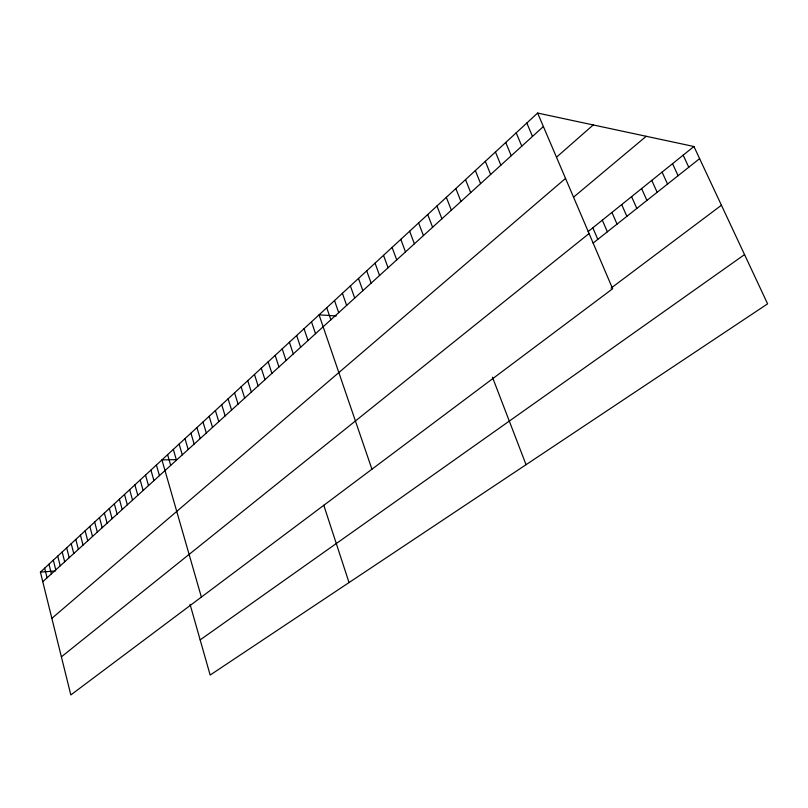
<?xml version="1.0" encoding="UTF-8"?>
<svg xmlns="http://www.w3.org/2000/svg" width="808" height="808" viewBox="0 0 808 808"><rect width="100%" height="100%" fill="white"/><g stroke="black" fill="none" stroke-linecap="round" stroke-linejoin="round"><path stroke-width="1.21" d="M537.623 113.049L612.646 288.749L70.831 694.951L40.4 572.115L537.623 113.049L693.931 146.501L767.6 303.838L210.151 675.054L190.052 604.303M42.773 581.71L543.38 126.533M556.581 157.126L593.234 124.947M51.853 618.362L565.539 178.417M573.842 196.93L646.228 136.289M588.153 231.563L693.931 146.501M61.388 656.854L589.072 233.542M593.082 243.117L699.617 158.641M611.03 288.153L721.433 205.242M200.162 639.885L744.542 254.591M40.4 572.115L55.388 570.953M176.78 459.59L161.933 459.904L201.374 597.082M336.279 315.948L319.059 314.837L371.943 469.206M683.164 155.156L688.77 167.236M672.549 163.691L678.074 175.71M662.085 172.104L667.539 184.072M651.773 180.396L657.156 192.304M641.613 188.567L646.915 200.424M631.583 196.637L636.815 208.434M621.695 204.586L626.856 216.332M611.939 212.433L617.039 224.119M602.324 220.17L607.353 231.805M592.83 227.795L597.799 239.38M526.826 123.018L532.492 136.431M516.201 132.825L521.786 146.177M505.747 142.481L511.242 155.762M495.445 151.985L500.869 165.196M485.315 161.337L490.648 174.477M475.346 170.549L480.598 183.618M465.529 179.608L470.7 192.617M455.853 188.537L460.954 201.475M446.329 197.334L451.359 210.201M436.956 205.989L441.905 218.796M492.456 377.205L526.048 464.691M427.715 214.524L432.603 227.26M418.615 222.927L423.422 235.603M409.646 231.209L414.393 243.814M400.808 239.36L405.485 251.914M392.102 247.399L396.718 259.893M383.517 255.328L388.072 267.751M375.053 263.135L379.548 275.498M366.711 270.842L371.145 283.143M358.489 278.427L362.863 290.668M350.389 285.921L354.702 298.091M342.39 293.294L346.642 305.414M334.512 300.576L338.704 312.635M326.735 307.757L330.876 319.756M311.494 321.826L315.534 333.704M304.03 328.715L308.02 340.542M296.667 335.512L300.606 347.278M289.395 342.218L293.284 353.934M282.224 348.844L286.062 360.499M275.154 355.379L278.942 366.973M323.776 505.232L349.036 582.568M268.165 361.822L271.912 373.367M261.267 368.196L264.974 379.679M254.469 374.478L258.116 385.911M247.743 380.679L251.349 392.062M241.107 386.8L244.673 398.132M234.562 392.85L238.087 404.131M228.088 398.829L231.573 410.05M221.705 404.727L225.139 415.898M215.393 410.545L218.796 421.665M209.161 416.302L212.524 427.371M203.01 421.988L206.323 432.997M196.93 427.604L200.212 438.562M190.92 433.149L194.162 444.057M184.982 438.623L188.193 449.49M179.113 444.036L182.285 454.854M173.326 449.389L176.457 460.156M167.599 454.682L170.7 465.398M156.398 465.014L159.439 475.639M150.934 470.064L153.934 480.639M145.521 475.054L148.49 485.588M140.178 479.992L143.117 490.476M134.896 484.871L137.794 495.314M129.664 489.699L132.542 500.091M124.493 494.466L127.341 504.818M119.382 499.192L122.2 509.495M114.332 503.859L117.12 514.12M109.332 508.474L112.09 518.685M104.383 513.04L107.111 523.21M99.495 517.554L102.192 527.685M94.647 522.029L97.324 532.108M89.86 526.442L92.516 536.492M85.133 530.816L87.749 540.815M80.447 535.138L83.032 545.107M75.8 539.421L78.376 549.339M71.215 543.663L73.76 553.541M66.68 547.854L69.195 557.692M62.186 551.995L64.68 561.792M57.742 556.106L60.206 565.863M53.338 560.166L55.782 569.882M48.975 564.186L51.399 573.862M44.672 568.175L47.066 577.811"/></g></svg>
